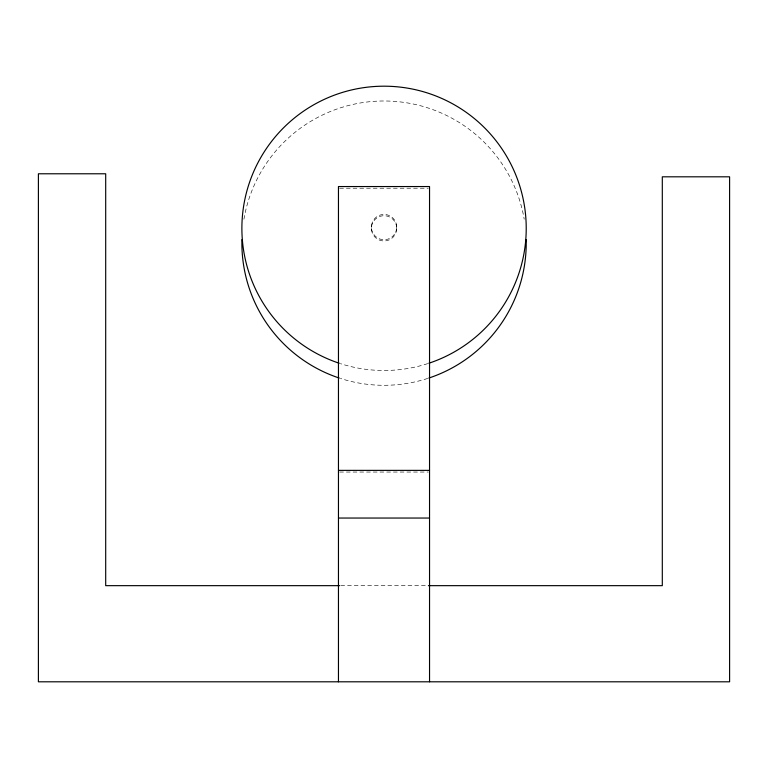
<?xml version="1.0" encoding="UTF-8"?>
<svg xmlns="http://www.w3.org/2000/svg" width="768" height="768" viewBox="0 0 768 768"><rect width="100%" height="100%" fill="white"/><g stroke="black" fill="none" stroke-linecap="round" stroke-linejoin="round"><path stroke-width="0.58" stroke-dasharray="3.84 2.88" d="M339.658 188.218L428.342 188.218M339.658 472.042L428.342 472.042M340.819 585.658L427.181 585.658M396.672 227.981A12.653 12.653 0 0 1 376.973 237.562A12.653 12.653 0 0 1 378.518 215.712A12.653 12.653 0 0 1 396.672 227.981L396.672 229.238A12.653 12.653 0 0 1 376.973 238.819A12.653 12.653 0 0 1 378.518 216.97A12.653 12.653 0 0 1 396.672 229.238M396.47 224.678L396.47 225.946M371.635 229.478L371.635 230.746M371.434 226.186L371.434 227.453M427.718 363.619A142.166 142.147 0 0 1 340.387 363.619M427.718 378.422A142.166 142.147 0 0 1 340.387 378.422M243.917 219.226A142.166 142.147 0 0 1 524.198 219.226"/><path stroke-width="1.15" d="M338.458 470.371L429.542 470.371M338.458 518.045L429.542 518.045M339.619 585.658L105.696 585.658L105.696 173.779L38.4 173.779L38.4 681.802L729.6 681.802L729.6 176.813L662.304 176.813L662.304 585.658L428.381 585.658M429.542 681.802L429.542 186.547L338.458 186.547L338.458 681.802M339.245 363.245A142.166 142.147 0 0 1 269.213 144.547A142.166 142.147 0 0 1 498.893 144.547A142.166 142.147 0 0 1 428.861 363.245M526.176 239.578A142.166 142.147 0 0 1 428.861 378.048M339.245 378.048A142.166 142.147 0 0 1 241.93 239.578"/></g></svg>
